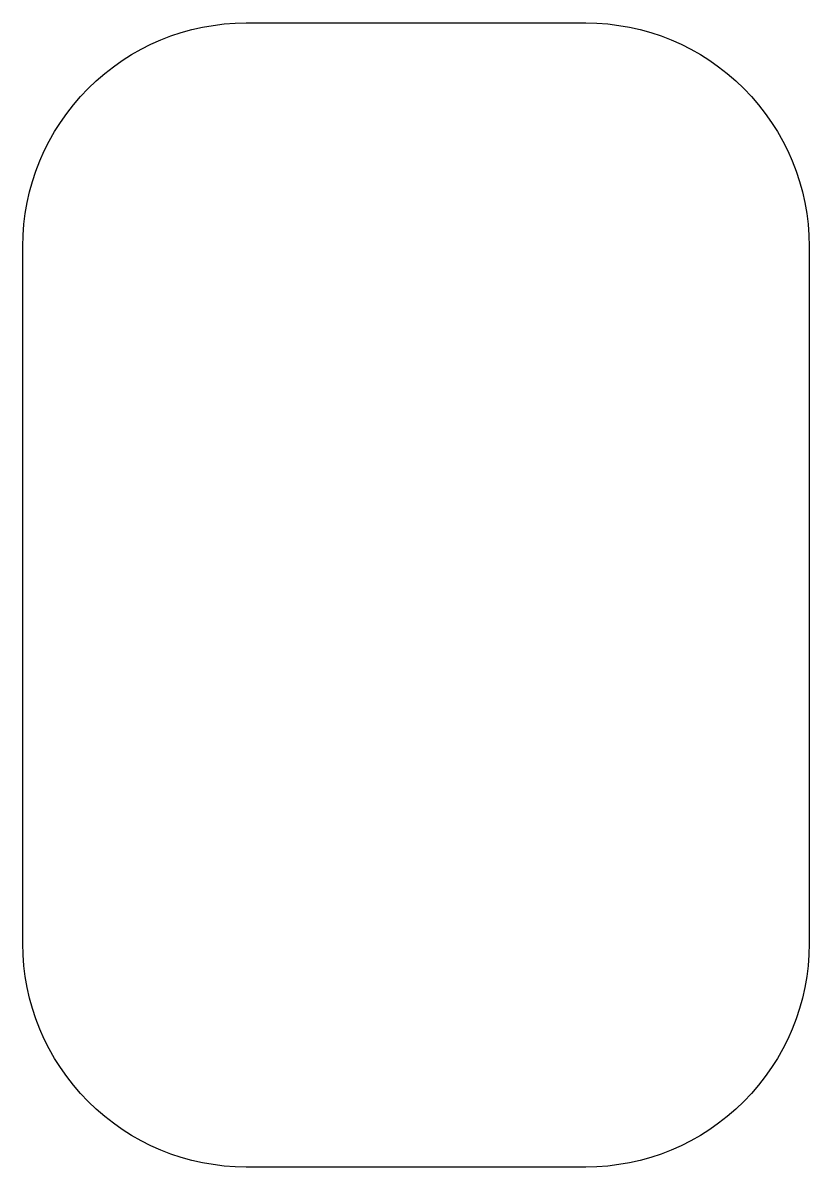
# Model space of a CAD drawing. Extents: x -44 to 44, y -64 to 64.
import ezdxf

# ---------------------------------------------------------------- set-up
doc = ezdxf.new("R2010")
doc.units = 0
doc.layers.get('0').update_dxf_attribs({"linetype": 'continuous'})

msp = doc.modelspace()

# ---------------------------------------------------------------- linework, layer by layer
at = {"color": 7}
msp.add_lwpolyline([(-19, 64), (19, 64, -0.414214), (44, 39), (44, -39, -0.414214), (19, -64), (-19, -64, -0.414214), (-44, -39), (-44, 39, -0.414214)], format="xyb", close=True, dxfattribs=at)

doc.saveas('drawing.dxf')
